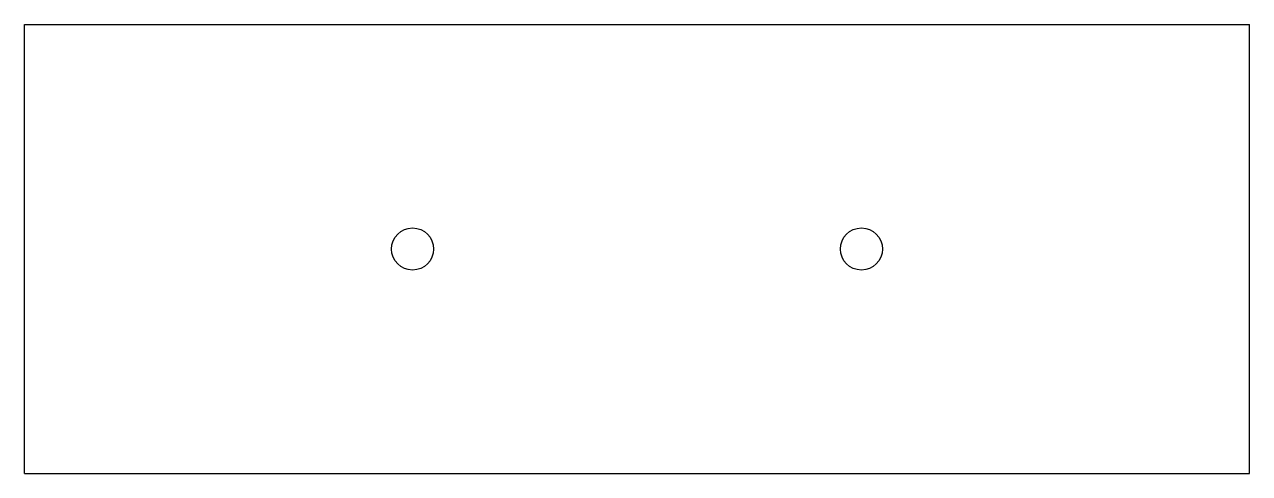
# Model space of a CAD drawing. Header units: inches. Extents: x 0 to 16.4, y 0 to 6.
import ezdxf

# ---------------------------------------------------------------- set-up
doc = ezdxf.new("R2010")
doc.units = ezdxf.units.IN
doc.header["$MEASUREMENT"] = 0
doc.layers.add('CUT', color=7, linetype='Continuous')

msp = doc.modelspace()

# ---------------------------------------------------------------- linework, layer by layer
at = {"layer": 'CUT'}
for p, q in [((0, 0), (0, 6)), ((0, 6), (16.375, 6)), ((16.375, 0), (16.375, 6)), ((0, 0), (16.375, 0))]:
    msp.add_line(p, q, dxfattribs=at)
for centre in [(5.1875, 3), (11.1875, 3)]:
    msp.add_circle(centre, 0.2812, dxfattribs=at)

doc.saveas('drawing.dxf')
